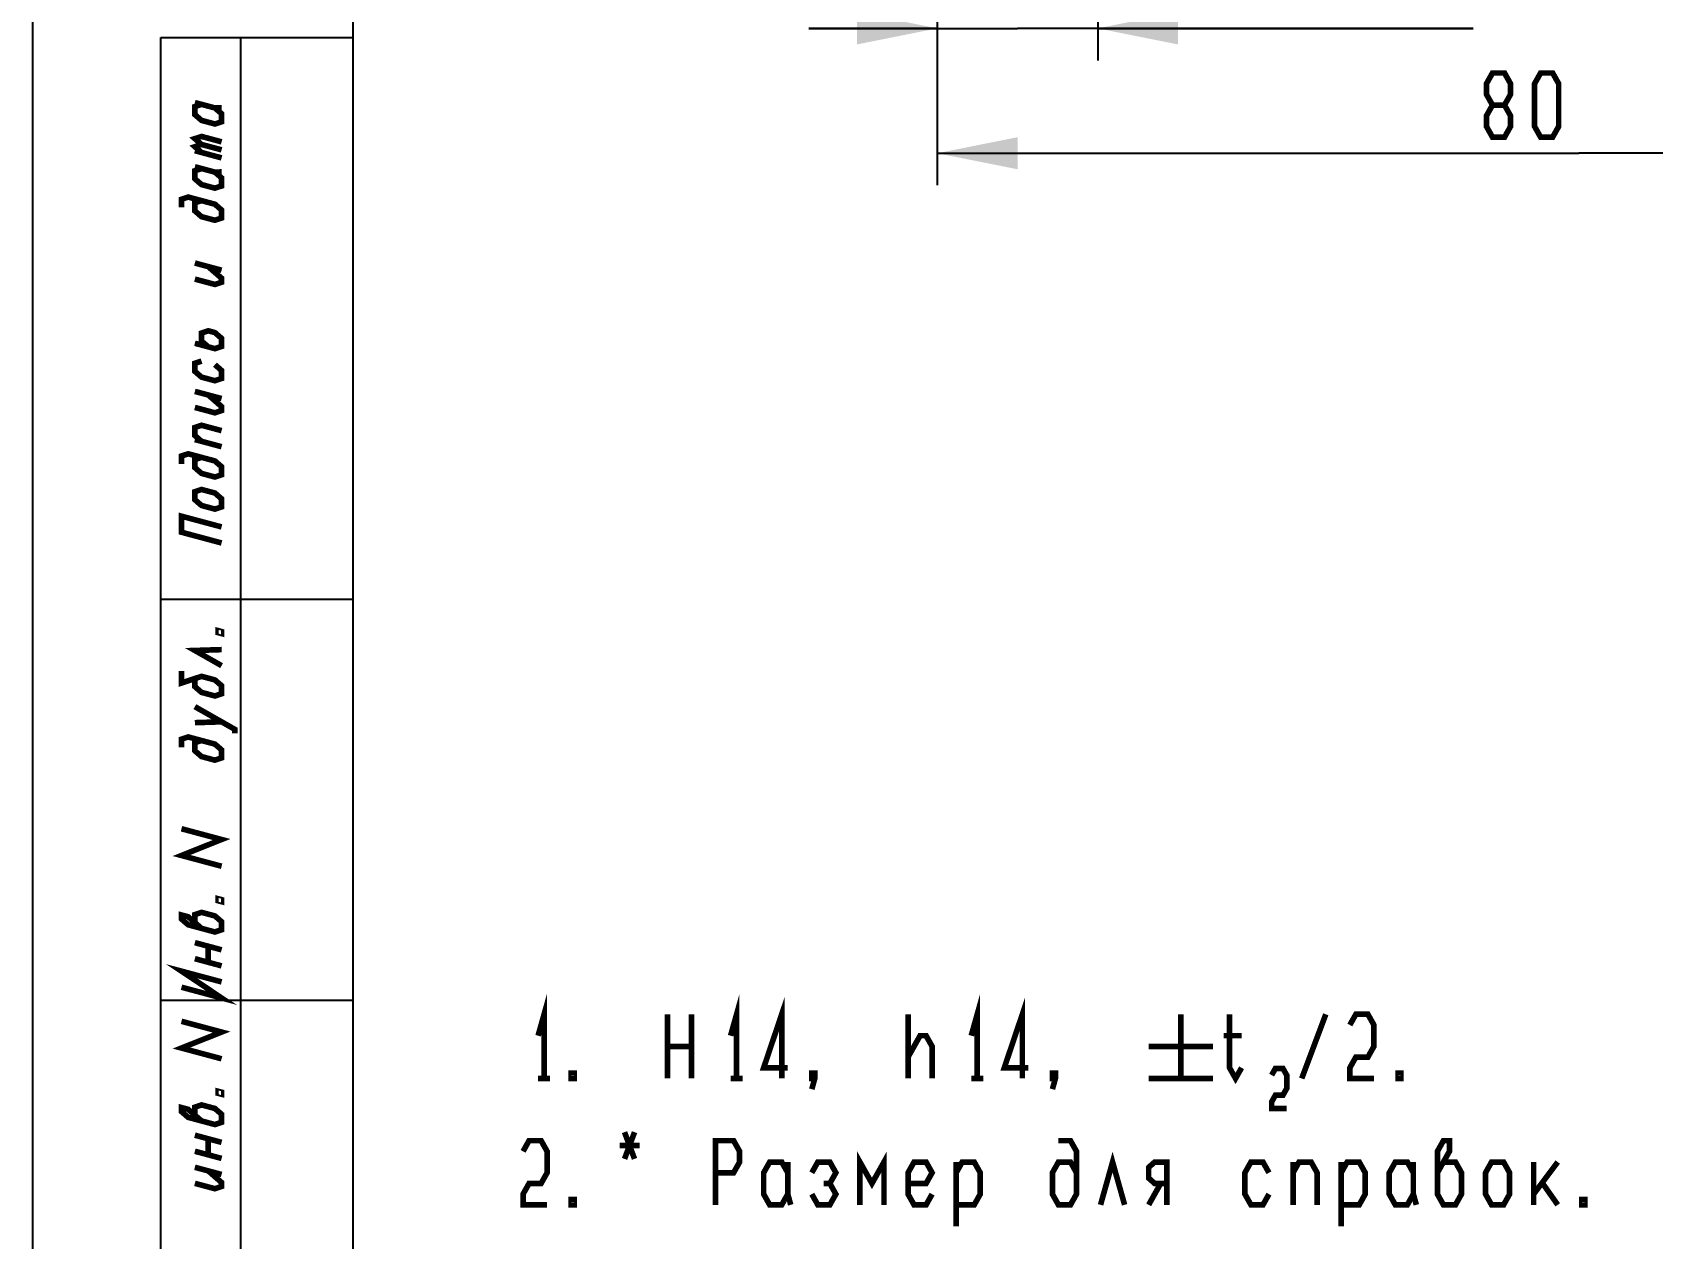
# Model space of a CAD drawing. Header units: millimetres. Extents: x 0 to 210, y 0 to 297.
# Drawn here: x 0 to 101, y 75.1 to 150.3 of the extents above; entities that cross this region are included whole.
import ezdxf

# ---------------------------------------------------------------- set-up
doc = ezdxf.new("R2010")
doc.units = ezdxf.units.MM
doc.header["$LTSCALE"] = 19.36
doc.layers.get('0').update_dxf_attribs({"linetype": 'CONTINUOUS'})
doc.styles.get("Standard").update_dxf_attribs({"font": 'txt', "width": 0.75})
doc.dimstyles.new('DIMSTYLE_1', dxfattribs={"dimtxt": 4, "dimasz": 5, "dimexe": 0.18, "dimexo": 0.0625, "dimgap": 0.09, "dimtad": 1, "dimdec": 4, "dimdsep": 46, "dimtxsty": 'STANDARD', "dimblk": '_FILLED', "dimblk1": '_FILLED', "dimblk2": '_FILLED', "dimcen": 0.09, "dimadec": 0, "dimazin": 0, "dimtp": 0.3, "dimtm": 0.3, "dimtfac": 1, "dimtdec": 4, "dimtofl": 0, "dimtmove": 0, "dimatfit": 3, "dimldrblk": '_FILLED', "dimfxl": 1, "dimtolj": 1, "dimarcsym": 0})
doc.dimstyles.new('DIMSTYLE_2', dxfattribs={"dimtxt": 4, "dimasz": 5, "dimexe": 0.18, "dimexo": 0.0625, "dimgap": 0.09, "dimtad": 1, "dimdec": 4, "dimdsep": 46, "dimtxsty": 'STANDARD', "dimblk": '_FILLED', "dimblk1": '_FILLED', "dimblk2": '_FILLED', "dimcen": 0.09, "dimadec": 0, "dimazin": 0, "dimtp": 0.2, "dimtm": 0.2, "dimtfac": 1, "dimtdec": 4, "dimtofl": 0, "dimtmove": 0, "dimatfit": 3, "dimldrblk": '_FILLED', "dimfxl": 1, "dimtolj": 1, "dimarcsym": 0})

# ---------------------------------------------------------------- blocks, each defined once
blk = doc.blocks.new('_FILLED')
at = {"color": 0, "linetype": 'BYBLOCK'}
blk.add_solid([(0, 0), (-1, 0.2), (-1, -0.2)], dxfattribs=at)
blk = doc.blocks.new('*D1')
at = {"color": 2, "linetype": 'CONTINUOUS'}
for p, q in [((136.41, 159.4), (136.41, 140.79)), ((56.41, 150.67), (56.41, 140.79)), ((56.41, 142.79), (96.41, 142.79)), ((136.41, 142.79), (96.41, 142.79))]:
    blk.add_line(p, q, dxfattribs=at)
at = {"color": 2, "linetype": 'CONTINUOUS', "xscale": 5, "yscale": 5, "zscale": 5, "rotation": 180}
blk.add_blockref('_FILLED', (56.41, 142.79), dxfattribs=at)
at = {"color": 2, "linetype": 'CONTINUOUS', "xscale": 5, "yscale": 5, "zscale": 5}
blk.add_blockref('_FILLED', (136.41, 142.79), dxfattribs=at)
blk = doc.blocks.new('*D5')
at = {"color": 2, "linetype": 'CONTINUOUS'}
for p, q in [((56.41, 169.4), (56.41, 148.57)), ((66.41, 159.4), (66.41, 148.57)), ((56.41, 150.57), (48.41, 150.57)), ((48.41, 150.57), (61.41, 150.57)), ((89.81, 150.57), (61.41, 150.57)), ((66.41, 150.57), (89.81, 150.57))]:
    blk.add_line(p, q, dxfattribs=at)
at = {"color": 2, "linetype": 'CONTINUOUS', "xscale": 5, "yscale": 5, "zscale": 5}
blk.add_blockref('_FILLED', (56.41, 150.57), dxfattribs=at)
at = {"color": 2, "linetype": 'CONTINUOUS', "xscale": 5, "yscale": 5, "zscale": 5, "rotation": 180}
blk.add_blockref('_FILLED', (66.41, 150.57), dxfattribs=at)

msp = doc.modelspace()

# ---------------------------------------------------------------- linework, layer by layer
at = {"color": 7, "linetype": 'CONTINUOUS'}
for p, q in [((0, 297), (0, 0)), ((20, 5), (20, 292.3499)), ((8, 5), (8, 150)), ((8, 150), (20, 150)), ((13, 5), (13, 150)), ((20, 5), (20, 150)), ((8, 115), (20, 115)), ((8, 90), (20, 90))]:
    msp.add_line(p, q, dxfattribs=at)
at = {"color": 2, "linetype": 'CONTINUOUS'}
for points in [[(91.76899, 145.78993, 0.35, 0.35, 0), (92.14399, 146.45659, 0.35, 0.35, 0), (92.14399, 147.12326, 0.35, 0.35, 0), (91.76899, 147.78992, 0.35, 0.35, 0), (91.01899, 147.78992, 0.35, 0.35, 0), (90.64398, 147.12326, 0.35, 0.35, 0), (90.64398, 146.45659, 0.35, 0.35, 0), (91.01899, 145.78993, 0.35, 0.35, 0)], [(94.01898, 143.78993, 0.35, 0.35, 0), (93.64398, 144.45659, 0.35, 0.35, 0), (93.64398, 147.12326, 0.35, 0.35, 0), (94.01898, 147.78992, 0.35, 0.35, 0), (94.76898, 147.78992, 0.35, 0.35, 0), (95.14399, 147.12326, 0.35, 0.35, 0), (95.14399, 144.45659, 0.35, 0.35, 0), (94.76898, 143.78993, 0.35, 0.35, 0), (94.01898, 143.78993, 0.35, 0.35, 0)], [(10.12743, 145.94658, 0.35, 0.35, 0), (11.37743, 145.61164, 0.35, 0.35, 0), (11.79409, 145.625, 0.35, 0.35, 0)], [(10.5441, 145.83494, 0.35, 0.35, 0), (10.12743, 145.69658, 0.35, 0.35, 0), (10.12743, 145.19658, 0.35, 0.35, 0), (10.5441, 144.83494, 0.35, 0.35, 0), (11.37743, 144.61165, 0.35, 0.35, 0), (11.79409, 144.75, 0.35, 0.35, 0), (11.79409, 145.25, 0.35, 0.35, 0), (11.37743, 145.61164, 0.35, 0.35, 0)], [(91.01899, 143.78993, 0.35, 0.35, 0), (91.76899, 143.78993, 0.35, 0.35, 0), (92.14399, 144.45659, 0.35, 0.35, 0), (92.14399, 145.12326, 0.35, 0.35, 0), (91.76899, 145.78993, 0.35, 0.35, 0), (91.01899, 145.78993, 0.35, 0.35, 0), (90.64398, 145.12326, 0.35, 0.35, 0), (90.64398, 144.45659, 0.35, 0.35, 0), (91.01899, 143.78993, 0.35, 0.35, 0)], [(10.5441, 143.33494, 0.35, 0.35, 0), (10.12743, 143.69658, 0.35, 0.35, 0), (10.5441, 143.83494, 0.35, 0.35, 0), (11.79409, 143.5, 0.35, 0.35, 0)], [(10.5441, 142.83494, 0.35, 0.35, 0), (10.12743, 143.19658, 0.35, 0.35, 0), (10.5441, 143.33494, 0.35, 0.35, 0), (11.79409, 143, 0.35, 0.35, 0)], [(11.79409, 142.5, 0.35, 0.35, 0), (10.12743, 142.94658, 0.35, 0.35, 0)], [(10.12743, 141.94658, 0.35, 0.35, 0), (11.37743, 141.61165, 0.35, 0.35, 0), (11.79409, 141.625, 0.35, 0.35, 0)], [(10.5441, 141.83493, 0.35, 0.35, 0), (10.12743, 141.69659, 0.35, 0.35, 0), (10.12743, 141.19658, 0.35, 0.35, 0), (10.5441, 140.83493, 0.35, 0.35, 0), (11.37743, 140.61165, 0.35, 0.35, 0), (11.79409, 140.75, 0.35, 0.35, 0), (11.79409, 141.25, 0.35, 0.35, 0), (11.37743, 141.61165, 0.35, 0.35, 0)], [(10.5441, 139.83493, 0.35, 0.35, 0), (10.12743, 139.69658, 0.35, 0.35, 0), (10.12743, 139.19658, 0.35, 0.35, 0), (10.5441, 138.83493, 0.35, 0.35, 0), (11.37743, 138.61164, 0.35, 0.35, 0), (11.79409, 138.75, 0.35, 0.35, 0), (11.79409, 139.25, 0.35, 0.35, 0), (11.37743, 139.61165, 0.35, 0.35, 0), (9.71076, 140.05823, 0.35, 0.35, 0), (9.2941, 139.91987, 0.35, 0.35, 0), (9.2941, 139.41988, 0.35, 0.35, 0)], [(10.12743, 135.94658, 0.35, 0.35, 0), (11.79409, 135.5, 0.35, 0.35, 0)], [(10.12743, 134.94658, 0.35, 0.35, 0), (11.37743, 134.61164, 0.35, 0.35, 0), (11.79409, 134.75, 0.35, 0.35, 0), (11.79409, 135, 0.35, 0.35, 0), (10.96076, 135.7233, 0.35, 0.35, 0)], [(10.12743, 130.94658, 0.35, 0.35, 0), (11.37743, 130.61165, 0.35, 0.35, 0), (11.79409, 130.75, 0.35, 0.35, 0), (11.79409, 131.25, 0.35, 0.35, 0), (11.37743, 131.61165, 0.35, 0.35, 0), (10.96076, 131.72329, 0.35, 0.35, 0), (10.5441, 131.58493, 0.35, 0.35, 0), (10.5441, 131.08494, 0.35, 0.35, 0), (10.96076, 130.72329, 0.35, 0.35, 0)], [(10.5441, 129.83493, 0.35, 0.35, 0), (10.12743, 129.69658, 0.35, 0.35, 0), (10.12743, 129.19658, 0.35, 0.35, 0), (10.5441, 128.83493, 0.35, 0.35, 0), (11.37743, 128.61165, 0.35, 0.35, 0), (11.79409, 128.75, 0.35, 0.35, 0), (11.79409, 129.25, 0.35, 0.35, 0), (11.37743, 129.61165, 0.35, 0.35, 0)], [(10.12743, 127.94659, 0.35, 0.35, 0), (11.79409, 127.5, 0.35, 0.35, 0)], [(10.12743, 126.94658, 0.35, 0.35, 0), (11.37743, 126.61164, 0.35, 0.35, 0), (11.79409, 126.75, 0.35, 0.35, 0), (11.79409, 127, 0.35, 0.35, 0), (10.96076, 127.72329, 0.35, 0.35, 0)], [(10.5441, 124.83494, 0.35, 0.35, 0), (10.12743, 125.19659, 0.35, 0.35, 0), (10.12743, 125.69658, 0.35, 0.35, 0), (10.5441, 125.83494, 0.35, 0.35, 0), (11.79409, 125.5, 0.35, 0.35, 0)], [(10.5441, 123.83494, 0.35, 0.35, 0), (10.12743, 123.69658, 0.35, 0.35, 0), (10.12743, 123.19658, 0.35, 0.35, 0), (10.5441, 122.83494, 0.35, 0.35, 0), (11.37743, 122.61165, 0.35, 0.35, 0), (11.79409, 122.75, 0.35, 0.35, 0), (11.79409, 123.25, 0.35, 0.35, 0), (11.37743, 123.61164, 0.35, 0.35, 0), (9.71076, 124.05823, 0.35, 0.35, 0), (9.2941, 123.91988, 0.35, 0.35, 0), (9.2941, 123.41987, 0.35, 0.35, 0)], [(11.79409, 124.5, 0.35, 0.35, 0), (10.12743, 124.94658, 0.35, 0.35, 0)], [(11.37743, 120.61165, 0.35, 0.35, 0), (11.79409, 120.75, 0.35, 0.35, 0), (11.79409, 121.25, 0.35, 0.35, 0), (11.37743, 121.61165, 0.35, 0.35, 0), (10.5441, 121.83494, 0.35, 0.35, 0), (10.12743, 121.69658, 0.35, 0.35, 0), (10.12743, 121.19658, 0.35, 0.35, 0), (10.5441, 120.83494, 0.35, 0.35, 0), (11.37743, 120.61165, 0.35, 0.35, 0)], [(11.79409, 118.5, 0.35, 0.35, 0), (9.2941, 119.16988, 0.35, 0.35, 0), (9.2941, 120.16988, 0.35, 0.35, 0), (11.79409, 119.5, 0.35, 0.35, 0)], [(11.79409, 112.97916, 0.35, 0.35, 0), (11.79409, 112.85417, 0.35, 0.35, 0), (11.58576, 112.90999, 0.35, 0.35, 0), (11.58576, 113.03499, 0.35, 0.35, 0), (11.79409, 112.97916, 0.35, 0.35, 0)], [(11.79409, 110.85417, 0.35, 0.35, 0), (10.12743, 111.80075, 0.35, 0.35, 0), (11.79409, 111.85417, 0.35, 0.35, 0)], [(10.12743, 110.05075, 0.35, 0.35, 0), (10.12743, 109.55075, 0.35, 0.35, 0), (10.5441, 109.1891, 0.35, 0.35, 0), (11.37743, 108.96582, 0.35, 0.35, 0), (11.79409, 109.10417, 0.35, 0.35, 0), (11.79409, 109.60417, 0.35, 0.35, 0), (11.37743, 109.96581, 0.35, 0.35, 0), (10.5441, 110.18911, 0.35, 0.35, 0), (9.2941, 109.77404, 0.35, 0.35, 0), (9.2941, 110.52404, 0.35, 0.35, 0)], [(12.62743, 106.63087, 0.35, 0.35, 0), (12.62743, 106.88088, 0.35, 0.35, 0), (10.12743, 108.30075, 0.35, 0.35, 0)], [(10.12743, 107.30075, 0.35, 0.35, 0), (11.79409, 107.35417, 0.35, 0.35, 0)], [(10.5441, 106.1891, 0.35, 0.35, 0), (10.12743, 106.05075, 0.35, 0.35, 0), (10.12743, 105.55075, 0.35, 0.35, 0), (10.5441, 105.1891, 0.35, 0.35, 0), (11.37743, 104.96581, 0.35, 0.35, 0), (11.79409, 105.10416, 0.35, 0.35, 0), (11.79409, 105.60417, 0.35, 0.35, 0), (11.37743, 105.96581, 0.35, 0.35, 0), (9.71076, 106.4124, 0.35, 0.35, 0), (9.2941, 106.27404, 0.35, 0.35, 0), (9.2941, 105.77404, 0.35, 0.35, 0)], [(11.79409, 98.35417, 0.35, 0.35, 0), (9.2941, 99.02404, 0.35, 0.35, 0), (11.79409, 100.02083, 0.35, 0.35, 0), (9.2941, 100.6907, 0.35, 0.35, 0)], [(11.79409, 96.27083, 0.35, 0.35, 0), (11.79409, 96.14583, 0.35, 0.35, 0), (11.58576, 96.20166, 0.35, 0.35, 0), (11.58576, 96.32666, 0.35, 0.35, 0), (11.79409, 96.27083, 0.35, 0.35, 0)], [(10.5441, 94.48077, 0.35, 0.35, 0), (9.71076, 95.20407, 0.35, 0.35, 0), (9.2941, 95.31571, 0.35, 0.35, 0), (9.2941, 95.06571, 0.35, 0.35, 0), (9.71076, 94.70406, 0.35, 0.35, 0), (11.37743, 94.25747, 0.35, 0.35, 0), (11.79409, 94.39583, 0.35, 0.35, 0), (11.79409, 94.89583, 0.35, 0.35, 0), (11.37743, 95.25748, 0.35, 0.35, 0), (10.5441, 95.48077, 0.35, 0.35, 0), (10.12743, 95.34241, 0.35, 0.35, 0), (10.12743, 94.84242, 0.35, 0.35, 0)], [(10.12743, 93.59242, 0.35, 0.35, 0), (11.79409, 93.14583, 0.35, 0.35, 0)], [(10.96076, 92.36913, 0.35, 0.35, 0), (10.96076, 93.36913, 0.35, 0.35, 0)], [(9.2941, 90.81571, 0.35, 0.35, 0), (11.79409, 90.14584, 0.35, 0.35, 0), (9.2941, 91.81571, 0.35, 0.35, 0), (11.79409, 91.14583, 0.35, 0.35, 0)], [(11.79409, 92.14583, 0.35, 0.35, 0), (10.12743, 92.59241, 0.35, 0.35, 0)], [(31.52365, 87.79457, 0.35, 0.35, 0), (31.89865, 89.1279, 0.35, 0.35, 0), (31.89865, 85.1279, 0.35, 0.35, 0)], [(43.52365, 87.79457, 0.35, 0.35, 0), (43.89865, 89.1279, 0.35, 0.35, 0), (43.89865, 85.1279, 0.35, 0.35, 0)], [(46.71115, 85.1279, 0.35, 0.35, 0), (46.71115, 89.1279, 0.35, 0.35, 0), (45.58615, 85.79457, 0.35, 0.35, 0), (47.08615, 85.79457, 0.35, 0.35, 0)], [(58.52365, 87.79457, 0.35, 0.35, 0), (58.89865, 89.1279, 0.35, 0.35, 0), (58.89865, 85.1279, 0.35, 0.35, 0)], [(61.71115, 85.1279, 0.35, 0.35, 0), (61.71115, 89.1279, 0.35, 0.35, 0), (60.58615, 85.79457, 0.35, 0.35, 0), (62.08615, 85.79457, 0.35, 0.35, 0)], [(39.58615, 85.1279, 0.35, 0.35, 0), (39.58615, 89.1279, 0.35, 0.35, 0)], [(41.08615, 89.1279, 0.35, 0.35, 0), (41.08615, 85.1279, 0.35, 0.35, 0)], [(54.58615, 89.1279, 0.35, 0.35, 0), (54.58615, 85.1279, 0.35, 0.35, 0)], [(71.58615, 89.1279, 0.35, 0.35, 0), (71.58615, 85.1279, 0.35, 0.35, 0)], [(74.62782, 89.1279, 0.35, 0.35, 0), (74.62782, 85.79457, 0.35, 0.35, 0), (75.00282, 85.1279, 0.35, 0.35, 0), (75.37782, 85.79457, 0.35, 0.35, 0)], [(79.12782, 85.1279, 0.35, 0.35, 0), (80.62781, 89.1279, 0.35, 0.35, 0)], [(82.12782, 88.46123, 0.35, 0.35, 0), (82.50282, 89.1279, 0.35, 0.35, 0), (83.25282, 89.1279, 0.35, 0.35, 0), (83.62782, 88.46123, 0.35, 0.35, 0), (83.62782, 87.1279, 0.35, 0.35, 0), (83.25282, 86.46124, 0.35, 0.35, 0), (82.50282, 86.46124, 0.35, 0.35, 0), (82.12782, 85.79457, 0.35, 0.35, 0), (82.12782, 85.1279, 0.35, 0.35, 0), (83.62782, 85.1279, 0.35, 0.35, 0)], [(11.79409, 86.35417, 0.35, 0.35, 0), (9.2941, 87.02404, 0.35, 0.35, 0), (11.79409, 88.02083, 0.35, 0.35, 0), (9.2941, 88.69071, 0.35, 0.35, 0)], [(54.58615, 86.46124, 0.35, 0.35, 0), (55.33615, 87.79457, 0.35, 0.35, 0), (55.71115, 87.79457, 0.35, 0.35, 0), (56.08615, 87.1279, 0.35, 0.35, 0), (56.08615, 85.1279, 0.35, 0.35, 0)], [(74.25282, 87.79457, 0.35, 0.35, 0), (75.37782, 87.79457, 0.35, 0.35, 0)], [(39.58615, 87.1279, 0.35, 0.35, 0), (41.08615, 87.1279, 0.35, 0.35, 0)], [(69.58616, 87.1279, 0.35, 0.35, 0), (73.58615, 87.1279, 0.35, 0.35, 0)], [(77.25282, 85.33623, 0.35, 0.35, 0), (77.4872, 85.7529, 0.35, 0.35, 0), (77.95594, 85.7529, 0.35, 0.35, 0), (78.19031, 85.33623, 0.35, 0.35, 0), (78.19031, 84.5029, 0.35, 0.35, 0), (77.95594, 84.08623, 0.35, 0.35, 0), (77.4872, 84.08623, 0.35, 0.35, 0), (77.25282, 83.66957, 0.35, 0.35, 0), (77.25282, 83.2529, 0.35, 0.35, 0), (78.19031, 83.2529, 0.35, 0.35, 0)], [(31.52365, 85.1279, 0.35, 0.35, 0), (32.27365, 85.1279, 0.35, 0.35, 0)], [(33.77365, 85.1279, 0.35, 0.35, 0), (33.58615, 85.1279, 0.35, 0.35, 0), (33.58615, 85.46123, 0.35, 0.35, 0), (33.77365, 85.46123, 0.35, 0.35, 0), (33.77365, 85.1279, 0.35, 0.35, 0)], [(43.52365, 85.1279, 0.35, 0.35, 0), (44.27365, 85.1279, 0.35, 0.35, 0)], [(48.77365, 85.1279, 0.35, 0.35, 0), (48.58615, 85.1279, 0.35, 0.35, 0), (48.58615, 85.46123, 0.35, 0.35, 0), (48.77365, 85.46123, 0.35, 0.35, 0), (48.77365, 85.1279, 0.35, 0.35, 0), (48.58615, 84.46123, 0.35, 0.35, 0)], [(58.52365, 85.1279, 0.35, 0.35, 0), (59.27366, 85.1279, 0.35, 0.35, 0)], [(63.77365, 85.1279, 0.35, 0.35, 0), (63.58615, 85.1279, 0.35, 0.35, 0), (63.58615, 85.46123, 0.35, 0.35, 0), (63.77365, 85.46123, 0.35, 0.35, 0), (63.77365, 85.1279, 0.35, 0.35, 0), (63.58615, 84.46123, 0.35, 0.35, 0)], [(69.58616, 85.1279, 0.35, 0.35, 0), (73.58615, 85.1279, 0.35, 0.35, 0)], [(85.31532, 85.1279, 0.35, 0.35, 0), (85.12781, 85.1279, 0.35, 0.35, 0), (85.12781, 85.46123, 0.35, 0.35, 0), (85.31532, 85.46123, 0.35, 0.35, 0), (85.31532, 85.1279, 0.35, 0.35, 0)], [(11.79409, 84.27083, 0.35, 0.35, 0), (11.79409, 84.14583, 0.35, 0.35, 0), (11.58576, 84.20165, 0.35, 0.35, 0), (11.58576, 84.32666, 0.35, 0.35, 0), (11.79409, 84.27083, 0.35, 0.35, 0)], [(10.5441, 82.48077, 0.35, 0.35, 0), (9.71076, 83.20406, 0.35, 0.35, 0), (9.2941, 83.31571, 0.35, 0.35, 0), (9.2941, 83.06571, 0.35, 0.35, 0), (9.71076, 82.70406, 0.35, 0.35, 0), (11.37743, 82.25748, 0.35, 0.35, 0), (11.79409, 82.39583, 0.35, 0.35, 0), (11.79409, 82.89583, 0.35, 0.35, 0), (11.37743, 83.25748, 0.35, 0.35, 0), (10.5441, 83.48077, 0.35, 0.35, 0), (10.12743, 83.34241, 0.35, 0.35, 0), (10.12743, 82.84242, 0.35, 0.35, 0)], [(36.91192, 81.78285, 0.35, 0.35, 0), (37.53692, 80.11618, 0.35, 0.35, 0)], [(37.53692, 81.78285, 0.35, 0.35, 0), (36.91192, 80.11618, 0.35, 0.35, 0)], [(10.12743, 81.59241, 0.35, 0.35, 0), (11.79409, 81.14583, 0.35, 0.35, 0)], [(10.96076, 80.36913, 0.35, 0.35, 0), (10.96076, 81.36913, 0.35, 0.35, 0)], [(30.58615, 80.58624, 0.35, 0.35, 0), (30.96115, 81.2529, 0.35, 0.35, 0), (31.71115, 81.2529, 0.35, 0.35, 0), (32.08615, 80.58624, 0.35, 0.35, 0), (32.08615, 79.2529, 0.35, 0.35, 0), (31.71115, 78.58623, 0.35, 0.35, 0), (30.96115, 78.58623, 0.35, 0.35, 0), (30.58615, 77.91957, 0.35, 0.35, 0), (30.58615, 77.2529, 0.35, 0.35, 0), (32.08615, 77.2529, 0.35, 0.35, 0)], [(36.59942, 80.94952, 0.35, 0.35, 0), (37.84943, 80.94952, 0.35, 0.35, 0)], [(42.58615, 77.2529, 0.35, 0.35, 0), (42.58615, 81.2529, 0.35, 0.35, 0), (43.71115, 81.2529, 0.35, 0.35, 0), (44.08615, 80.58624, 0.35, 0.35, 0), (44.08615, 79.91957, 0.35, 0.35, 0), (43.71115, 79.2529, 0.35, 0.35, 0), (42.58615, 79.2529, 0.35, 0.35, 0)], [(65.08615, 79.2529, 0.35, 0.35, 0), (64.71115, 79.91957, 0.35, 0.35, 0), (63.96115, 79.91957, 0.35, 0.35, 0), (63.58615, 79.2529, 0.35, 0.35, 0), (63.58615, 77.91957, 0.35, 0.35, 0), (63.96115, 77.2529, 0.35, 0.35, 0), (64.71115, 77.2529, 0.35, 0.35, 0), (65.08615, 77.91957, 0.35, 0.35, 0), (65.08615, 80.58624, 0.35, 0.35, 0), (64.71115, 81.2529, 0.35, 0.35, 0), (63.96115, 81.2529, 0.35, 0.35, 0)], [(87.58615, 79.2529, 0.35, 0.35, 0), (88.33615, 80.58624, 0.35, 0.35, 0), (88.33615, 81.2529, 0.35, 0.35, 0), (87.96115, 81.2529, 0.35, 0.35, 0), (87.58615, 80.58624, 0.35, 0.35, 0), (87.58615, 77.91957, 0.35, 0.35, 0), (87.96115, 77.2529, 0.35, 0.35, 0), (88.71115, 77.2529, 0.35, 0.35, 0), (89.08615, 77.91957, 0.35, 0.35, 0), (89.08615, 79.2529, 0.35, 0.35, 0), (88.71115, 79.91957, 0.35, 0.35, 0), (87.96115, 79.91957, 0.35, 0.35, 0)], [(11.79409, 80.14583, 0.35, 0.35, 0), (10.12743, 80.59241, 0.35, 0.35, 0)], [(47.08615, 79.2529, 0.35, 0.35, 0), (46.71115, 79.91957, 0.35, 0.35, 0), (45.96115, 79.91957, 0.35, 0.35, 0), (45.58615, 79.2529, 0.35, 0.35, 0), (45.58615, 77.91957, 0.35, 0.35, 0), (45.96115, 77.2529, 0.35, 0.35, 0), (46.71115, 77.2529, 0.35, 0.35, 0), (47.08615, 77.91957, 0.35, 0.35, 0)], [(47.08615, 79.91957, 0.35, 0.35, 0), (47.08615, 77.91957, 0.35, 0.35, 0), (47.27365, 77.2529, 0.35, 0.35, 0)], [(48.58615, 77.91957, 0.35, 0.35, 0), (48.96116, 77.2529, 0.35, 0.35, 0), (49.71115, 77.2529, 0.35, 0.35, 0), (50.08615, 77.91957, 0.35, 0.35, 0), (49.71115, 78.58623, 0.35, 0.35, 0), (50.08615, 79.2529, 0.35, 0.35, 0), (49.71115, 79.91957, 0.35, 0.35, 0), (48.96116, 79.91957, 0.35, 0.35, 0), (48.58615, 79.2529, 0.35, 0.35, 0)], [(51.58615, 77.2529, 0.35, 0.35, 0), (51.58615, 79.91957, 0.35, 0.35, 0), (52.33615, 78.58623, 0.35, 0.35, 0), (53.08616, 79.91957, 0.35, 0.35, 0), (53.08616, 77.2529, 0.35, 0.35, 0)], [(54.58615, 78.58623, 0.35, 0.35, 0), (55.71115, 78.58623, 0.35, 0.35, 0), (56.08615, 79.2529, 0.35, 0.35, 0), (55.71115, 79.91957, 0.35, 0.35, 0), (54.96115, 79.91957, 0.35, 0.35, 0), (54.58615, 79.2529, 0.35, 0.35, 0), (54.58615, 77.91957, 0.35, 0.35, 0), (54.96115, 77.2529, 0.35, 0.35, 0), (55.71115, 77.2529, 0.35, 0.35, 0), (56.08615, 77.91957, 0.35, 0.35, 0)], [(57.58615, 77.2529, 0.35, 0.35, 0), (58.71115, 77.2529, 0.35, 0.35, 0), (59.08615, 77.91957, 0.35, 0.35, 0), (59.08615, 79.2529, 0.35, 0.35, 0), (58.71115, 79.91957, 0.35, 0.35, 0), (57.96115, 79.91957, 0.35, 0.35, 0), (57.58615, 79.2529, 0.35, 0.35, 0)], [(57.58615, 75.91957, 0.35, 0.35, 0), (57.58615, 79.91957, 0.35, 0.35, 0)], [(66.58615, 77.2529, 0.35, 0.35, 0), (67.33615, 79.91957, 0.35, 0.35, 0), (68.08615, 77.2529, 0.35, 0.35, 0)], [(70.71115, 77.2529, 0.35, 0.35, 0), (70.71115, 79.91957, 0.35, 0.35, 0), (69.96115, 79.91957, 0.35, 0.35, 0), (69.58616, 79.58624, 0.35, 0.35, 0), (69.58616, 78.91957, 0.35, 0.35, 0), (69.96115, 78.58623, 0.35, 0.35, 0), (70.71115, 78.58623, 0.35, 0.35, 0)], [(77.08615, 79.2529, 0.35, 0.35, 0), (76.71115, 79.91957, 0.35, 0.35, 0), (75.96115, 79.91957, 0.35, 0.35, 0), (75.58615, 79.2529, 0.35, 0.35, 0), (75.58615, 77.91957, 0.35, 0.35, 0), (75.96115, 77.2529, 0.35, 0.35, 0), (76.71115, 77.2529, 0.35, 0.35, 0), (77.08615, 77.91957, 0.35, 0.35, 0)], [(78.58615, 77.2529, 0.35, 0.35, 0), (78.58615, 79.91957, 0.35, 0.35, 0)], [(78.58615, 79.2529, 0.35, 0.35, 0), (78.96115, 79.91957, 0.35, 0.35, 0), (79.71115, 79.91957, 0.35, 0.35, 0), (80.08615, 79.2529, 0.35, 0.35, 0), (80.08615, 77.2529, 0.35, 0.35, 0)], [(81.58615, 77.2529, 0.35, 0.35, 0), (82.71115, 77.2529, 0.35, 0.35, 0), (83.08615, 77.91957, 0.35, 0.35, 0), (83.08615, 79.2529, 0.35, 0.35, 0), (82.71115, 79.91957, 0.35, 0.35, 0), (81.96116, 79.91957, 0.35, 0.35, 0), (81.58615, 79.2529, 0.35, 0.35, 0)], [(81.58615, 75.91957, 0.35, 0.35, 0), (81.58615, 79.91957, 0.35, 0.35, 0)], [(86.08616, 79.2529, 0.35, 0.35, 0), (85.71115, 79.91957, 0.35, 0.35, 0), (84.96115, 79.91957, 0.35, 0.35, 0), (84.58615, 79.2529, 0.35, 0.35, 0), (84.58615, 77.91957, 0.35, 0.35, 0), (84.96115, 77.2529, 0.35, 0.35, 0), (85.71115, 77.2529, 0.35, 0.35, 0), (86.08616, 77.91957, 0.35, 0.35, 0)], [(86.08616, 79.91957, 0.35, 0.35, 0), (86.08616, 77.91957, 0.35, 0.35, 0), (86.27365, 77.2529, 0.35, 0.35, 0)], [(90.58615, 77.91957, 0.35, 0.35, 0), (90.96115, 77.2529, 0.35, 0.35, 0), (91.71115, 77.2529, 0.35, 0.35, 0), (92.08615, 77.91957, 0.35, 0.35, 0), (92.08615, 79.2529, 0.35, 0.35, 0), (91.71115, 79.91957, 0.35, 0.35, 0), (90.96115, 79.91957, 0.35, 0.35, 0), (90.58615, 79.2529, 0.35, 0.35, 0), (90.58615, 77.91957, 0.35, 0.35, 0)], [(93.58615, 79.91957, 0.35, 0.35, 0), (93.58615, 77.2529, 0.35, 0.35, 0)], [(93.58615, 77.91957, 0.35, 0.35, 0), (95.08615, 79.91957, 0.35, 0.35, 0)], [(10.12743, 79.59242, 0.35, 0.35, 0), (11.79409, 79.14583, 0.35, 0.35, 0)], [(10.12743, 78.59242, 0.35, 0.35, 0), (11.37743, 78.25748, 0.35, 0.35, 0), (11.79409, 78.39583, 0.35, 0.35, 0), (11.79409, 78.64583, 0.35, 0.35, 0), (10.96076, 79.36912, 0.35, 0.35, 0)], [(49.33615, 78.58623, 0.35, 0.35, 0), (49.71115, 78.58623, 0.35, 0.35, 0)], [(69.58616, 77.2529, 0.35, 0.35, 0), (70.33615, 78.58623, 0.35, 0.35, 0)], [(94.14865, 78.58623, 0.35, 0.35, 0), (95.08615, 77.2529, 0.35, 0.35, 0)], [(33.77365, 77.2529, 0.35, 0.35, 0), (33.58615, 77.2529, 0.35, 0.35, 0), (33.58615, 77.58623, 0.35, 0.35, 0), (33.77365, 77.58623, 0.35, 0.35, 0), (33.77365, 77.2529, 0.35, 0.35, 0)], [(96.77365, 77.2529, 0.35, 0.35, 0), (96.58615, 77.2529, 0.35, 0.35, 0), (96.58615, 77.58623, 0.35, 0.35, 0), (96.77365, 77.58623, 0.35, 0.35, 0), (96.77365, 77.2529, 0.35, 0.35, 0)]]:
    msp.add_lwpolyline(points, format="xyseb", dxfattribs=at)

# ---------------------------------------------------------------- dimensions: what is measured, and where the dimension line sits
dim = msp.add_linear_dim(base=(66.41394, 150.56512), p1=(56.41394, 169.39929), p2=(66.41394, 159.39929), text='<>x45%%d', dimstyle='DIMSTYLE_2', dxfattribs=at)
dim.commit()
dim.dimension.update_dxf_attribs({"geometry": '*D5', "text_midpoint": (78.14173, 151.56512), "dimtype": 160})
dim = msp.add_linear_dim(base=(136.41394, 142.78992), p1=(56.41394, 150.67358), p2=(136.41394, 159.39929), dimstyle='DIMSTYLE_1', dxfattribs=at)
dim.commit()
dim.dimension.update_dxf_attribs({"geometry": '*D1', "text_midpoint": (90.64398, 143.78992), "dimtype": 160})

doc.saveas('drawing.dxf')
